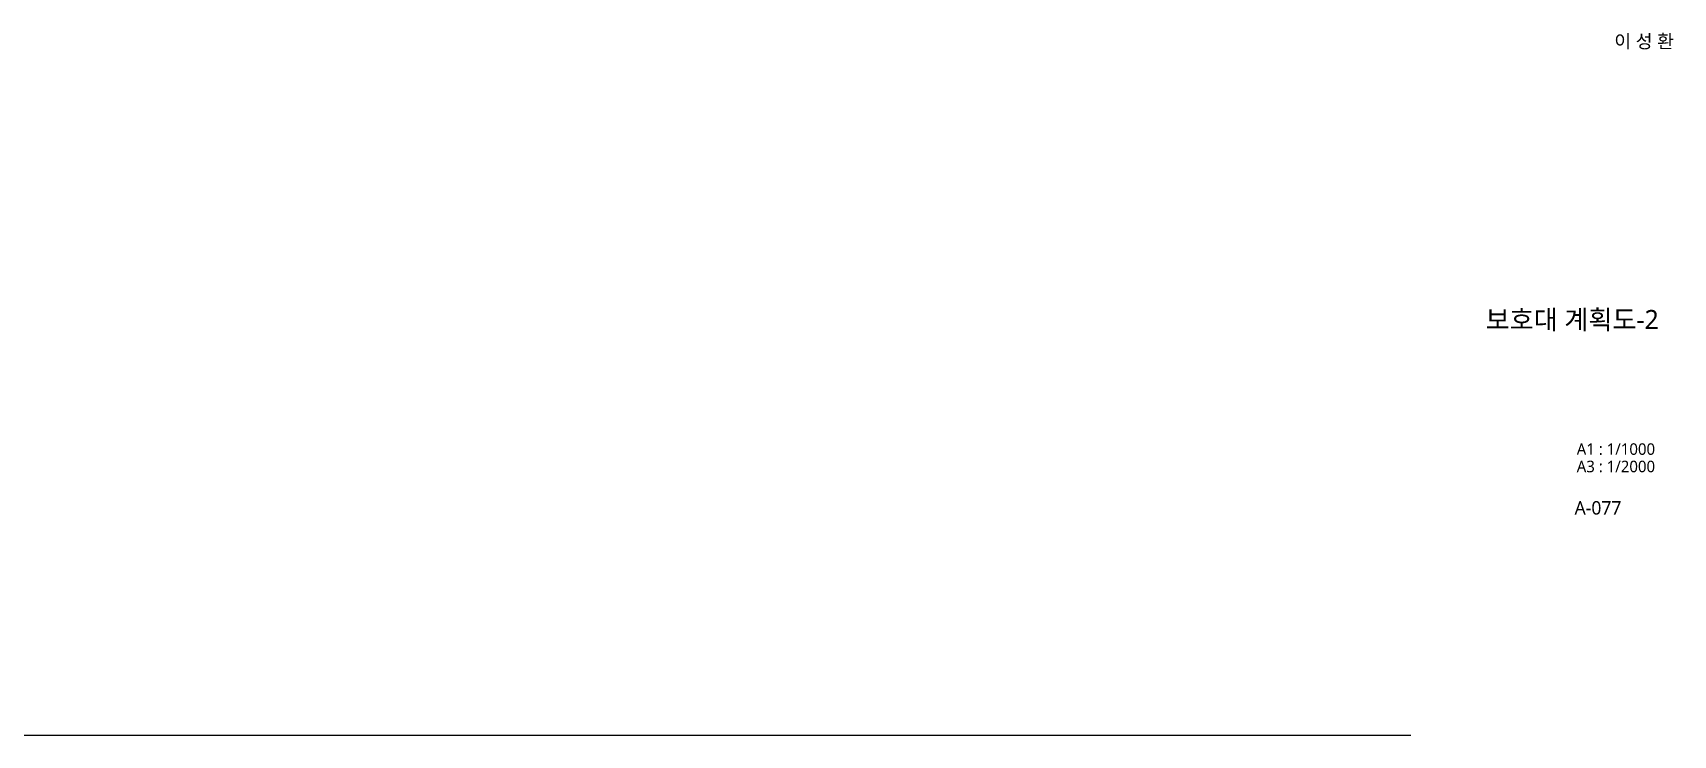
# Model space of a CAD drawing. Header units: millimetres. Extents: x 1037297 to 2672297, y 928637 to 1464837.
# Drawn here: x 2236672 to 2664506, y 928637 to 1111696 of the extents above; entities that cross this region are included whole.
import ezdxf
from ezdxf.enums import TextEntityAlignment as Align

# ---------------------------------------------------------------- set-up
doc = ezdxf.new("R2010")
doc.units = ezdxf.units.MM
doc.header["$LTSCALE"] = 5
doc.header["$MEASUREMENT"] = 0
doc.layers.get('0').update_dxf_attribs({"linetype": 'CONTINUOUS'})
doc.layers.add('A-BORD-TEXT', color=3, linetype='CONTINUOUS', lineweight=25)
doc.styles.add('맑은고딕', font='malgun.ttf')

msp = doc.modelspace()

# ---------------------------------------------------------------- linework, layer by layer
msp.add_line((1877297, 928637), (2596047, 928637))

# ---------------------------------------------------------------- texts
at = {"layer": 'A-BORD-TEXT', "style": '맑은고딕'}
for s, height, p in [('이 성 환', 3500, (2664683, 1107734)), ('A1 : 1/1000', 3000, (2659784, 1001706)), ('A3 : 1/2000', 3000, (2659784, 997171)), ('A-077', 3500, (2650991, 986135))]:
    msp.add_text(s, height=height, dxfattribs=at).set_placement(p, align=Align.RIGHT)
msp.add_text('보호대 계획도-2', height=5000, dxfattribs=at).set_placement((2638172, 1036962), align=Align.MIDDLE_CENTER)

doc.saveas('drawing.dxf')
